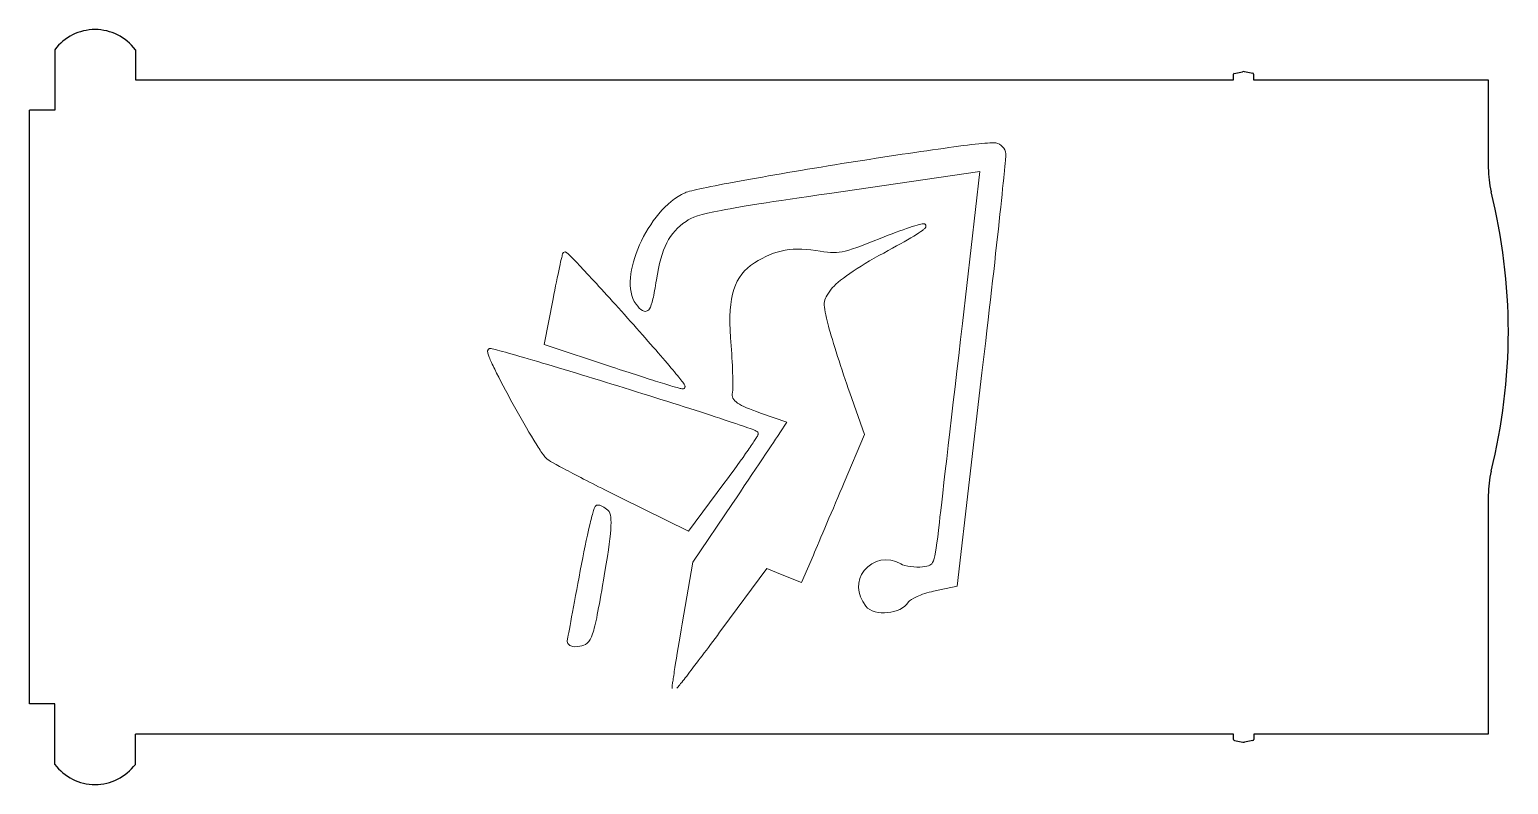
# Model space of a CAD drawing. Header units: centimetres. Extents: x -48.3 to -33.6, y 23.4 to 30.9.
import ezdxf

# ---------------------------------------------------------------- set-up
doc = ezdxf.new("R2010")
doc.units = ezdxf.units.CM
doc.layers.add('grabado', color=15, linetype='Continuous', lineweight=0)

msp = doc.modelspace()

# ---------------------------------------------------------------- linework, layer by layer
at = {"color": 7, "linetype": 'Continuous', "lineweight": 25}
for p, q in [((-48.073, 30.682), (-48.073, 30.082)), ((-47.273, 30.682), (-47.273, 30.382)), ((-36.373, 30.383), (-36.373, 30.438)), ((-36.365, 30.447), (-36.282, 30.463)), ((-36.181, 30.447), (-36.264, 30.463)), ((-36.173, 30.438), (-36.173, 30.382)), ((-47.273, 30.382), (-36.373, 30.383)), ((-36.173, 30.382), (-33.843, 30.382)), ((-33.843, 30.382), (-33.843, 29.507)), ((-48.323, 24.182), (-48.323, 30.082)), ((-48.073, 30.082), (-48.323, 30.082)), ((-33.843, 26.257), (-33.843, 23.882)), ((-48.073, 24.182), (-48.323, 24.182)), ((-48.073, 23.582), (-48.073, 24.182)), ((-36.371, 23.883), (-47.273, 23.882)), ((-47.273, 23.582), (-47.273, 23.882)), ((-36.371, 23.828), (-36.371, 23.883)), ((-36.363, 23.818), (-36.281, 23.802)), ((-36.18, 23.818), (-36.262, 23.802)), ((-36.171, 23.882), (-36.171, 23.828)), ((-33.843, 23.882), (-36.171, 23.882))]:
    msp.add_line(p, q, dxfattribs=at)
for centre, radius, start, end in [((-47.673, 30.382), 0.5, 36.8727, 143.1273), ((-36.363, 30.438), 0.01, 100.62, 180), ((-36.273, 30.414), 0.05, 79.3803, 100.62), ((-36.183, 30.438), 0.01, 0, 79.3803), ((-32.843, 29.507), 1, 180, 193.7291), ((-39.643, 27.846), 6, 0.346, 13.7291), ((-39.643, 27.918), 6, 346.2709, 359.654), ((-32.843, 26.257), 1, 166.2709, 180), ((-36.361, 23.828), 0.01, 180, 259.3803), ((-36.271, 23.851), 0.05, 259.3803, 280.62), ((-36.181, 23.828), 0.01, 280.62, 0), ((-47.673, 23.882), 0.5, 216.8699, 323.1301)]:
    msp.add_arc(centre, radius, start, end, dxfattribs=at)
at = {"layer": 'grabado', "color": 1}
for points in [[(-40.26, 29.55), (-40.26, 29.55)], [(-39.464, 28.951), (-39.464, 28.951)], [(-43.017, 28.672), (-43.017, 28.672)], [(-43.757, 27.712), (-43.757, 27.712)], [(-42.69, 26.158), (-42.69, 26.158)]]:
    msp.add_lwpolyline(points, close=True, dxfattribs=at)
for points in [[(-40.27, 29.271), (-38.889, 29.472), (-39.064, 27.963)], [(-43.127, 28.206), (-43.214, 27.754), (-42.538, 27.528)], [(-39.349, 25.302), (-39.115, 25.353), (-38.869, 27.47)], [(-40.237, 26.382), (-40.035, 26.859), (-40.181, 27.273)], [(-41.066, 27.072), (-40.807, 26.981), (-40.875, 26.876)], [(-42.447, 26.226), (-41.782, 25.897), (-41.431, 26.371)], [(-41.347, 26.172), (-41.738, 25.59), (-41.844, 24.979)], [(-41.45, 24.926), (-41.006, 25.528), (-40.851, 25.465), (-40.659, 25.389), (-40.543, 25.661)]]:
    msp.add_lwpolyline(points, dxfattribs=at)
for points in [[(-39.251, 29.702), (-39.532, 29.663), (-39.895, 29.608), (-40.26, 29.55)], [(-38.901, 29.747), (-38.99, 29.738), (-39.11, 29.722), (-39.251, 29.702)], [(-38.792, 29.756), (-38.82, 29.754), (-38.856, 29.752), (-38.901, 29.747)], [(-38.731, 29.756), (-38.746, 29.759), (-38.763, 29.758), (-38.792, 29.756)], [(-38.633, 29.649), (-38.639, 29.7), (-38.68, 29.745), (-38.731, 29.756)], [(-40.26, 29.55), (-40.624, 29.491), (-40.991, 29.428), (-41.277, 29.376)], [(-38.649, 29.451), (-38.643, 29.509), (-38.638, 29.555), (-38.635, 29.588)], [(-38.635, 29.588), (-38.634, 29.604), (-38.633, 29.617), (-38.633, 29.627)], [(-38.633, 29.627), (-38.632, 29.637), (-38.632, 29.642), (-38.633, 29.649)], [(-41.277, 29.376), (-41.42, 29.35), (-41.543, 29.326), (-41.636, 29.307)], [(-38.698, 28.976), (-38.677, 29.173), (-38.66, 29.336), (-38.649, 29.451)], [(-41.817, 29.26), (-42.005, 29.176), (-42.17, 28.964), (-42.268, 28.742)], [(-41.636, 29.307), (-41.729, 29.287), (-41.789, 29.273), (-41.817, 29.26)], [(-41.457, 29.086), (-41.24, 29.128), (-40.885, 29.182), (-40.27, 29.271)], [(-41.807, 28.976), (-41.75, 29.015), (-41.674, 29.045), (-41.457, 29.086)], [(-42.101, 28.394), (-42.05, 28.715), (-41.974, 28.863), (-41.807, 28.976)], [(-39.494, 28.945), (-39.518, 28.938), (-39.55, 28.929), (-39.589, 28.916)], [(-39.464, 28.951), (-39.472, 28.95), (-39.482, 28.948), (-39.494, 28.945)], [(-39.452, 28.952), (-39.456, 28.952), (-39.46, 28.952), (-39.464, 28.951)], [(-39.445, 28.952), (-39.448, 28.953), (-39.45, 28.952), (-39.452, 28.952)], [(-39.44, 28.951), (-39.441, 28.951), (-39.444, 28.952), (-39.445, 28.952)], [(-39.434, 28.947), (-39.435, 28.947), (-39.44, 28.95), (-39.44, 28.951)], [(-39.428, 28.939), (-39.428, 28.939), (-39.434, 28.947), (-39.434, 28.947)], [(-39.429, 28.916), (-39.428, 28.917), (-39.426, 28.921), (-39.426, 28.922)], [(-39.425, 28.929), (-39.425, 28.929), (-39.428, 28.939), (-39.428, 28.939)], [(-39.426, 28.922), (-39.426, 28.922), (-39.425, 28.928), (-39.425, 28.929)], [(-38.869, 27.47), (-38.801, 28.048), (-38.741, 28.582), (-38.698, 28.976)], [(-39.88, 28.807), (-40.075, 28.729), (-40.176, 28.689), (-40.257, 28.674)], [(-39.589, 28.916), (-39.666, 28.889), (-39.77, 28.851), (-39.88, 28.807)], [(-39.845, 28.662), (-39.726, 28.726), (-39.621, 28.786), (-39.547, 28.831)], [(-39.547, 28.831), (-39.51, 28.854), (-39.479, 28.872), (-39.459, 28.887)], [(-39.459, 28.887), (-39.449, 28.894), (-39.443, 28.9), (-39.437, 28.906)], [(-39.437, 28.906), (-39.434, 28.909), (-39.431, 28.911), (-39.429, 28.916)], [(-43.035, 28.644), (-43.037, 28.637), (-43.039, 28.628), (-43.041, 28.616)], [(-43.032, 28.654), (-43.033, 28.651), (-43.034, 28.648), (-43.035, 28.644)], [(-43.03, 28.658), (-43.031, 28.657), (-43.031, 28.655), (-43.032, 28.654)], [(-43.029, 28.661), (-43.03, 28.66), (-43.03, 28.659), (-43.03, 28.658)], [(-43.027, 28.664), (-43.027, 28.664), (-43.029, 28.662), (-43.029, 28.661)], [(-43.017, 28.672), (-43.017, 28.671), (-43.027, 28.665), (-43.027, 28.664)], [(-43.007, 28.673), (-43.007, 28.673), (-43.017, 28.672), (-43.017, 28.672)], [(-43.002, 28.672), (-43.003, 28.672), (-43.007, 28.673), (-43.007, 28.673)], [(-42.999, 28.671), (-43, 28.671), (-43.002, 28.671), (-43.002, 28.672)], [(-42.992, 28.667), (-42.994, 28.668), (-42.996, 28.669), (-42.999, 28.671)], [(-42.98, 28.656), (-42.985, 28.66), (-42.988, 28.664), (-42.992, 28.667)], [(-42.943, 28.62), (-42.958, 28.636), (-42.971, 28.648), (-42.98, 28.656)], [(-42.268, 28.742), (-42.318, 28.631), (-42.35, 28.518), (-42.359, 28.416)], [(-40.518, 28.686), (-40.781, 28.726), (-40.96, 28.685), (-41.166, 28.537)], [(-40.257, 28.674), (-40.337, 28.659), (-40.398, 28.667), (-40.518, 28.686)], [(-40.182, 28.459), (-40.091, 28.522), (-39.975, 28.592), (-39.845, 28.662)], [(-43.064, 28.517), (-43.081, 28.436), (-43.103, 28.325), (-43.127, 28.206)], [(-43.041, 28.616), (-43.047, 28.592), (-43.055, 28.558), (-43.064, 28.517)], [(-42.811, 28.481), (-42.866, 28.54), (-42.911, 28.588), (-42.943, 28.62)], [(-42.387, 28.016), (-42.551, 28.199), (-42.701, 28.363), (-42.811, 28.481)], [(-41.166, 28.537), (-41.255, 28.472), (-41.315, 28.382), (-41.345, 28.254)], [(-42.359, 28.416), (-42.367, 28.313), (-42.353, 28.221), (-42.303, 28.154)], [(-42.135, 28.207), (-42.125, 28.253), (-42.114, 28.315), (-42.101, 28.394)], [(-40.365, 28.304), (-40.338, 28.339), (-40.273, 28.396), (-40.182, 28.459)], [(-42.171, 28.107), (-42.156, 28.129), (-42.146, 28.16), (-42.135, 28.207)], [(-41.345, 28.254), (-41.375, 28.126), (-41.378, 27.962), (-41.36, 27.74)], [(-40.434, 28.164), (-40.43, 28.21), (-40.41, 28.242), (-40.365, 28.304)], [(-42.303, 28.154), (-42.28, 28.124), (-42.262, 28.102), (-42.24, 28.09)], [(-42.24, 28.09), (-42.229, 28.084), (-42.216, 28.08), (-42.203, 28.084)], [(-42.203, 28.084), (-42.19, 28.087), (-42.179, 28.096), (-42.171, 28.107)], [(-40.392, 27.934), (-40.423, 28.053), (-40.437, 28.117), (-40.434, 28.164)], [(-41.975, 27.545), (-42.078, 27.666), (-42.223, 27.833), (-42.387, 28.016)], [(-40.181, 27.273), (-40.26, 27.496), (-40.355, 27.794), (-40.392, 27.934)], [(-39.064, 27.963), (-39.161, 27.118), (-39.264, 26.228), (-39.292, 25.985)], [(-43.776, 27.691), (-43.776, 27.688), (-43.777, 27.685), (-43.777, 27.682)], [(-43.777, 27.682), (-43.776, 27.677), (-43.775, 27.672), (-43.773, 27.667)], [(-43.774, 27.696), (-43.774, 27.695), (-43.776, 27.693), (-43.776, 27.691)], [(-43.771, 27.703), (-43.771, 27.702), (-43.774, 27.696), (-43.774, 27.696)], [(-43.773, 27.667), (-43.77, 27.656), (-43.767, 27.642), (-43.76, 27.627)], [(-43.763, 27.709), (-43.763, 27.709), (-43.771, 27.703), (-43.771, 27.703)], [(-43.757, 27.712), (-43.757, 27.711), (-43.763, 27.71), (-43.763, 27.709)], [(-43.76, 27.627), (-43.748, 27.596), (-43.729, 27.556), (-43.706, 27.507)], [(-43.75, 27.712), (-43.752, 27.712), (-43.756, 27.712), (-43.757, 27.712)], [(-43.741, 27.712), (-43.745, 27.712), (-43.747, 27.712), (-43.75, 27.712)], [(-43.716, 27.707), (-43.727, 27.709), (-43.735, 27.711), (-43.741, 27.712)], [(-43.629, 27.684), (-43.666, 27.694), (-43.696, 27.702), (-43.716, 27.707)], [(-43.327, 27.597), (-43.451, 27.634), (-43.555, 27.664), (-43.629, 27.684)], [(-41.36, 27.74), (-41.351, 27.632), (-41.345, 27.525), (-41.343, 27.44)], [(-43.706, 27.507), (-43.658, 27.41), (-43.591, 27.284), (-43.522, 27.157)], [(-42.421, 27.322), (-42.75, 27.424), (-43.079, 27.524), (-43.327, 27.597)], [(-42.538, 27.528), (-42.356, 27.468), (-42.187, 27.414), (-42.062, 27.375)], [(-41.857, 27.401), (-41.884, 27.435), (-41.924, 27.484), (-41.975, 27.545)], [(-41.517, 27.035), (-41.764, 27.116), (-42.092, 27.22), (-42.421, 27.322)], [(-42.062, 27.375), (-41.999, 27.355), (-41.948, 27.339), (-41.91, 27.328)], [(-41.91, 27.328), (-41.891, 27.323), (-41.876, 27.319), (-41.865, 27.317)], [(-41.865, 27.317), (-41.86, 27.315), (-41.854, 27.314), (-41.85, 27.313)], [(-41.827, 27.36), (-41.833, 27.37), (-41.844, 27.383), (-41.857, 27.401)], [(-41.85, 27.313), (-41.848, 27.313), (-41.846, 27.312), (-41.845, 27.312)], [(-41.845, 27.312), (-41.843, 27.312), (-41.838, 27.312), (-41.838, 27.312)], [(-41.838, 27.312), (-41.838, 27.312), (-41.831, 27.314), (-41.831, 27.314)], [(-41.831, 27.314), (-41.83, 27.314), (-41.823, 27.32), (-41.823, 27.32)], [(-41.819, 27.346), (-41.821, 27.351), (-41.823, 27.355), (-41.827, 27.36)], [(-41.823, 27.32), (-41.823, 27.32), (-41.818, 27.328), (-41.818, 27.328)], [(-41.818, 27.341), (-41.819, 27.343), (-41.818, 27.345), (-41.819, 27.346)], [(-41.817, 27.338), (-41.817, 27.339), (-41.818, 27.341), (-41.818, 27.341)], [(-41.818, 27.328), (-41.818, 27.328), (-41.817, 27.334), (-41.817, 27.334)], [(-41.817, 27.334), (-41.817, 27.334), (-41.817, 27.338), (-41.817, 27.338)], [(-41.342, 27.332), (-41.342, 27.303), (-41.345, 27.281), (-41.346, 27.276)], [(-41.343, 27.44), (-41.342, 27.397), (-41.341, 27.36), (-41.342, 27.332)], [(-41.346, 27.276), (-41.351, 27.257), (-41.351, 27.237), (-41.342, 27.219)], [(-41.342, 27.219), (-41.333, 27.201), (-41.317, 27.186), (-41.295, 27.171)], [(-41.295, 27.171), (-41.251, 27.141), (-41.179, 27.112), (-41.066, 27.072)], [(-43.522, 27.157), (-43.452, 27.031), (-43.379, 26.904), (-43.318, 26.804)], [(-41.219, 26.935), (-41.291, 26.96), (-41.394, 26.995), (-41.517, 27.035)], [(-40.875, 26.876), (-40.921, 26.806), (-41.134, 26.489), (-41.347, 26.172)], [(-41.134, 26.904), (-41.154, 26.912), (-41.183, 26.922), (-41.219, 26.935)], [(-41.11, 26.893), (-41.116, 26.896), (-41.124, 26.9), (-41.134, 26.904)], [(-41.102, 26.889), (-41.105, 26.891), (-41.107, 26.892), (-41.11, 26.893)], [(-41.097, 26.885), (-41.098, 26.885), (-41.101, 26.888), (-41.102, 26.889)], [(-41.093, 26.881), (-41.093, 26.881), (-41.097, 26.885), (-41.097, 26.885)], [(-41.09, 26.872), (-41.09, 26.872), (-41.093, 26.881), (-41.093, 26.881)], [(-41.091, 26.861), (-41.091, 26.862), (-41.09, 26.865), (-41.09, 26.865)], [(-41.09, 26.865), (-41.09, 26.866), (-41.09, 26.872), (-41.09, 26.872)], [(-43.318, 26.804), (-43.288, 26.754), (-43.261, 26.711), (-43.238, 26.678)], [(-41.191, 26.703), (-41.16, 26.747), (-41.136, 26.783), (-41.119, 26.81)], [(-41.119, 26.81), (-41.11, 26.823), (-41.103, 26.834), (-41.099, 26.843)], [(-41.099, 26.843), (-41.096, 26.847), (-41.094, 26.851), (-41.093, 26.855)], [(-41.093, 26.855), (-41.092, 26.857), (-41.092, 26.858), (-41.091, 26.861)], [(-43.238, 26.678), (-43.216, 26.646), (-43.201, 26.625), (-43.184, 26.613)], [(-43.184, 26.613), (-43.169, 26.602), (-43.141, 26.585), (-43.097, 26.561)], [(-41.431, 26.371), (-41.337, 26.497), (-41.252, 26.615), (-41.191, 26.703)], [(-43.097, 26.561), (-43.054, 26.537), (-42.997, 26.507), (-42.93, 26.472)], [(-42.93, 26.472), (-42.797, 26.403), (-42.626, 26.314), (-42.447, 26.226)], [(-40.543, 25.661), (-40.484, 25.799), (-40.346, 26.124), (-40.237, 26.382)], [(-42.715, 26.131), (-42.72, 26.121), (-42.724, 26.108), (-42.729, 26.091)], [(-42.709, 26.144), (-42.711, 26.14), (-42.713, 26.136), (-42.715, 26.131)], [(-42.703, 26.15), (-42.705, 26.148), (-42.707, 26.146), (-42.709, 26.144)], [(-42.698, 26.154), (-42.698, 26.154), (-42.702, 26.152), (-42.703, 26.15)], [(-42.69, 26.158), (-42.69, 26.158), (-42.698, 26.155), (-42.698, 26.154)], [(-42.637, 26.144), (-42.655, 26.153), (-42.67, 26.161), (-42.69, 26.158)], [(-42.582, 26.107), (-42.6, 26.122), (-42.619, 26.135), (-42.637, 26.144)], [(-42.729, 26.091), (-42.739, 26.058), (-42.751, 26.011), (-42.764, 25.953)], [(-42.554, 26.037), (-42.558, 26.068), (-42.565, 26.092), (-42.582, 26.107)], [(-42.554, 25.914), (-42.55, 25.967), (-42.55, 26.006), (-42.554, 26.037)], [(-39.292, 25.985), (-39.317, 25.766), (-39.331, 25.655), (-39.351, 25.604)], [(-42.764, 25.953), (-42.792, 25.838), (-42.825, 25.68), (-42.857, 25.507)], [(-42.626, 25.413), (-42.586, 25.648), (-42.562, 25.807), (-42.554, 25.914)], [(-39.676, 25.574), (-39.807, 25.644), (-39.947, 25.619), (-40.037, 25.508)], [(-39.459, 25.544), (-39.529, 25.534), (-39.632, 25.55), (-39.676, 25.574)], [(-39.387, 25.561), (-39.402, 25.553), (-39.426, 25.549), (-39.459, 25.544)], [(-39.351, 25.604), (-39.362, 25.578), (-39.372, 25.568), (-39.387, 25.561)], [(-42.857, 25.507), (-42.921, 25.161), (-42.978, 24.852), (-42.984, 24.821)], [(-42.734, 24.878), (-42.704, 24.967), (-42.676, 25.122), (-42.626, 25.413)], [(-40.037, 25.508), (-40.12, 25.407), (-40.113, 25.275), (-40.023, 25.155)], [(-39.597, 25.195), (-39.59, 25.206), (-39.559, 25.229), (-39.514, 25.249)], [(-39.514, 25.249), (-39.469, 25.27), (-39.41, 25.289), (-39.349, 25.302)], [(-40.023, 25.155), (-39.98, 25.097), (-39.892, 25.081), (-39.806, 25.09)], [(-39.806, 25.09), (-39.721, 25.098), (-39.635, 25.131), (-39.597, 25.195)], [(-41.844, 24.979), (-41.873, 24.812), (-41.899, 24.658), (-41.917, 24.544)], [(-42.984, 24.821), (-42.987, 24.808), (-42.986, 24.794), (-42.979, 24.783)], [(-42.787, 24.785), (-42.766, 24.804), (-42.749, 24.834), (-42.734, 24.878)], [(-41.771, 24.498), (-41.688, 24.605), (-41.574, 24.756), (-41.45, 24.926)], [(-42.979, 24.783), (-42.973, 24.772), (-42.962, 24.764), (-42.95, 24.759)], [(-42.95, 24.759), (-42.927, 24.749), (-42.898, 24.749), (-42.861, 24.755)], [(-42.861, 24.755), (-42.834, 24.759), (-42.809, 24.766), (-42.787, 24.785)], [(-41.917, 24.544), (-41.926, 24.487), (-41.933, 24.439), (-41.938, 24.406)], [(-41.938, 24.406), (-41.941, 24.389), (-41.943, 24.376), (-41.944, 24.366)], [(-41.898, 24.339), (-41.891, 24.346), (-41.882, 24.357), (-41.87, 24.372)], [(-41.87, 24.372), (-41.846, 24.401), (-41.812, 24.444), (-41.771, 24.498)], [(-41.944, 24.366), (-41.945, 24.361), (-41.945, 24.357), (-41.946, 24.354)], [(-41.946, 24.354), (-41.946, 24.352), (-41.946, 24.35), (-41.946, 24.348)], [(-41.946, 24.348), (-41.946, 24.347), (-41.945, 24.343), (-41.945, 24.343)], [(-41.945, 24.343), (-41.945, 24.343), (-41.943, 24.334), (-41.943, 24.334)]]:
    msp.add_open_spline(points, degree=3, dxfattribs=at)

doc.saveas('drawing.dxf')
